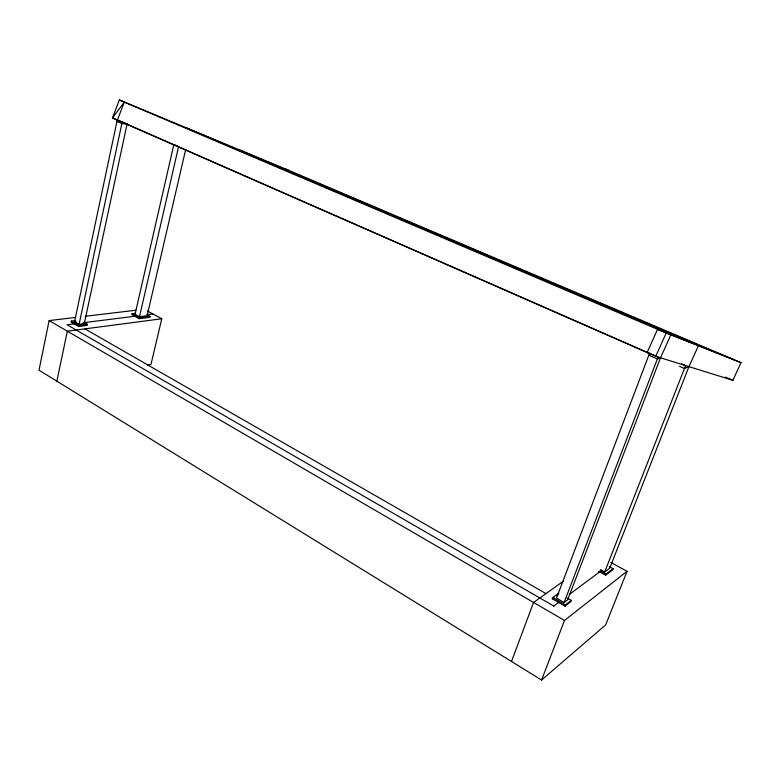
<?xml version="1.0" encoding="UTF-8"?>
<svg xmlns="http://www.w3.org/2000/svg" width="780" height="780" viewBox="0 0 780 780"><rect width="100%" height="100%" fill="white"/><g stroke="black" fill="none" stroke-linecap="round" stroke-linejoin="round"><path stroke-width="1.17" d="M75.611 317.431L49.13 320.59L39 370.178L541.564 680.024L605.68 624.897L627.062 571.282L610.896 562.507M56.842 381.186L67.343 331.188L161.772 318.767L150.979 364.435L147.4 365.069M75.631 320.57L71.311 321.097L71.087 322.13L78.653 326.479L87.272 325.367L87.496 324.344L83.723 322.189M284.447 168.548L741 362.661L732.878 380.318L655.726 356.294L112.437 117.985L124.322 102.092L117.37 120.149L127.101 123.952L84.269 323.69L79.092 324.344L74.558 321.75L117.263 119.867L648.765 353.038M78.653 326.479L78.868 325.435L87.496 324.344M79.092 324.344L122.187 122.031M135.623 313.228L132.064 313.667L131.839 314.642L139.21 318.698L149.877 317.333L150.101 316.358L146.952 314.642L152.958 313.979M139.493 316.709L178.581 146.679L173.833 144.602L135.076 314.281L139.493 316.709L147.118 315.744L185.698 149.438M139.21 318.698L139.435 317.723L150.101 316.358M511.514 661.499L533.559 602.443L563.228 581.315M567.148 598.007L571.35 600.405L570.872 601.633L565.003 606.099L552.308 598.796L552.776 597.568L558.753 593.209M564.115 602.501L658.106 357.035L649.555 353.281L556.501 598.133L564.115 602.501L567.645 599.84L660.524 357.786L670.878 334.854M565.003 606.099L565.471 604.861L571.35 600.405M288.844 170.42L119.359 99.977L112.437 117.985L116.961 119.749M541.564 680.024L564.505 620.451L627.062 571.282M600.629 569.683L604.724 571.935L685.581 365.596L681.632 363.86M598.679 571.34L605.66 575.182L606.109 574.021L613.129 568.698L609.18 566.553M698.432 345.774L688.945 366.639L609.755 568.152L604.724 571.935M613.129 568.698L612.67 569.849L605.66 575.182M655.726 356.294L666.227 333.011L741 362.661M553.8 606.041L558.685 602.404M569.351 594.448L601.292 570.667M552.308 598.796L554.014 597.558M556.579 595.686L558.285 594.438M688.945 366.639L684.45 368.491L679.507 366.317M660.524 357.786L657.374 358.946L648.833 355.183M75.436 323.7L67.09 324.743L554.014 606.167M83.782 322.657L135.067 316.222M85.244 316.28L135.798 310.255M127.101 123.952L121.856 123.571L116.941 121.417M74.558 321.75L76.498 322.14M82.329 323.3L84.269 323.69M650.608 353.613L647.127 352.521L657.569 329.316L734.185 359.765M725.137 377.072L726.092 377.374M239.928 150.101L713.437 351.517M186.322 127.842L688.818 341.738M119.359 99.977L666.227 333.011M727.067 377.793L732.878 380.318M147.322 310.927L161.772 318.767M132.064 313.667L139.435 317.723M600.122 570.736L606.109 574.021M71.311 321.097L78.868 325.435M84.952 328.877L545.981 593.6M552.776 597.568L565.471 604.861M49.13 320.59L564.505 620.451"/></g></svg>
